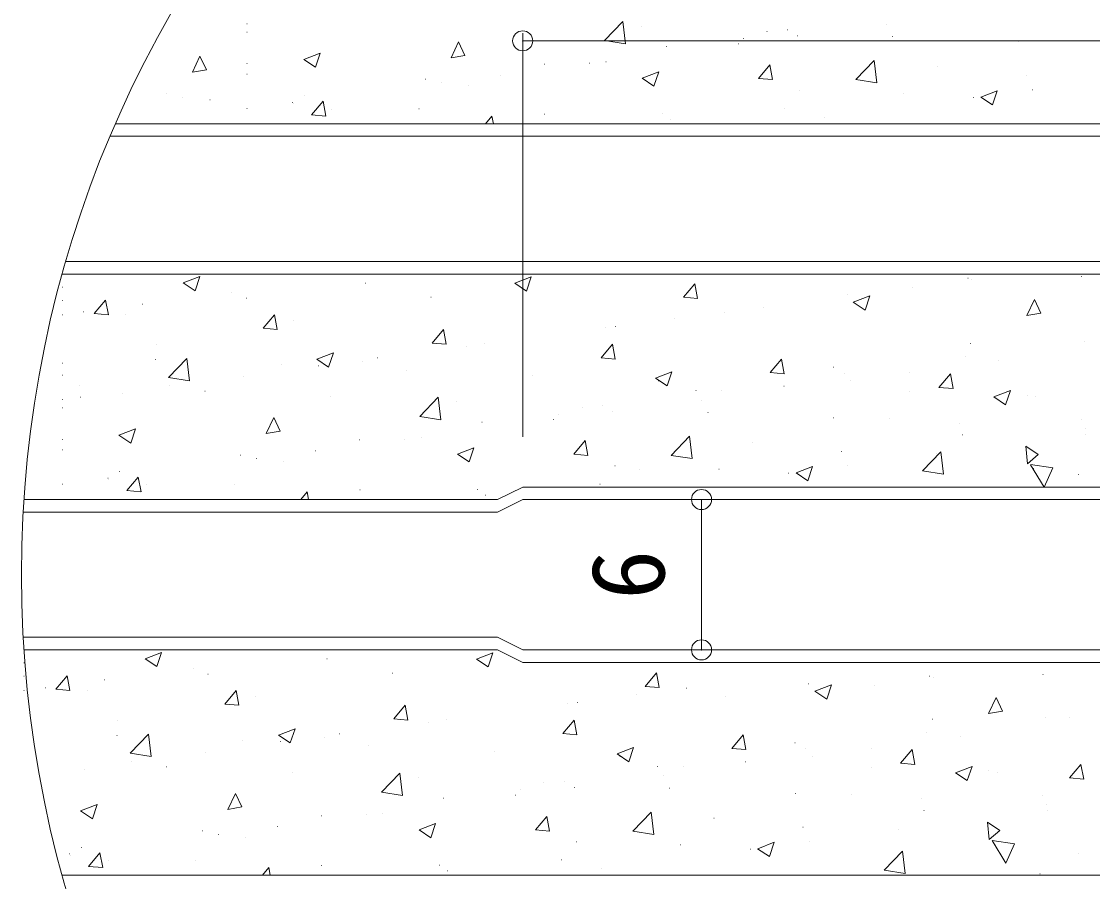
# Model space of a CAD drawing. Units: millimetres on the paper. Extents: x -255 to 276, y -195 to 192.
# Drawn here: x 173.68 to 216.42, y -96.47 to -62.13 of the extents above; entities that cross this region are included whole.
import ezdxf
from ezdxf.enums import TextEntityAlignment as Align

# ---------------------------------------------------------------- set-up
doc = ezdxf.new("R2010")
doc.units = ezdxf.units.MM
doc.header["$PDMODE"] = 32
doc.header["$PDSIZE"] = 0.8
for name, color, linetype, lineweight in [('F-2_F-2ﾚｲﾔ', 3, 'Continuous', 9), ('F-4_F-4ﾚｲﾔ', 7, 'Continuous', 9), ('F-5_F-5ﾚｲﾔ', 2, 'Continuous', 9), ('F-A_F-Aﾚｲﾔ', 7, 'Continuous', 9)]:
    doc.layers.add(name, color=color, linetype=linetype, lineweight=lineweight)
doc.styles.add('ＭＳ ゴシック', font='')
doc.styles.get('ＭＳ ゴシック').set_extended_font_data('MS Gothic')

msp = doc.modelspace()

# ---------------------------------------------------------------- linework, layer by layer
at = {"layer": 'F-2_F-2ﾚｲﾔ'}
for p, q in [((177.44, -66.217), (259.926, -66.217)), ((177.225, -66.717), (260.141, -66.717)), ((261.912, -71.717), (175.454, -71.717)), ((262.054, -72.217), (175.313, -72.217)), ((192.683, -81.217), (193.683, -80.717)), ((193.683, -80.717), (243.683, -80.717)), ((173.783, -81.217), (192.683, -81.217)), ((192.683, -81.717), (193.683, -81.217)), ((193.683, -81.217), (243.683, -81.217)), ((192.683, -81.717), (173.753, -81.717)), ((173.753, -86.717), (192.683, -86.717)), ((192.683, -86.717), (193.683, -87.217)), ((192.683, -87.217), (173.783, -87.217)), ((192.683, -87.217), (193.683, -87.717)), ((193.683, -87.217), (243.683, -87.217)), ((193.683, -87.717), (243.683, -87.717)), ((175.313, -96.217), (262.054, -96.217))]:
    msp.add_line(p, q, dxfattribs=at)
at = {"layer": 'F-4_F-4ﾚｲﾔ'}
for p, q in [((193.683, -62.607), (193.683, -78.717)), ((243.683, -62.907), (193.683, -62.907)), ((200.82, -81.217), (200.82, -87.217))]:
    msp.add_line(p, q, dxfattribs=at)
for p in [(193.683, -62.907), (200.82, -81.217), (200.82, -87.217)]:
    msp.add_point(p, dxfattribs=at)
at = {"layer": 'F-5_F-5ﾚｲﾔ', "color": 7}
msp.add_circle((218.683, -84.217), 45, dxfattribs=at)
at = {"layer": 'F-A_F-Aﾚｲﾔ'}
for p, q in [((182.683, -62.222), (182.688, -62.222)), ((196.951, -62.9), (197.683, -62.137)), ((197.787, -63.029), (197.683, -62.137)), ((198.409, -62.316), (198.414, -62.316)), ((208.198, -62.244), (208.203, -62.244)), ((182.683, -62.556), (182.688, -62.556)), ((202.484, -62.811), (202.489, -62.811)), ((203.426, -62.528), (203.431, -62.528)), ((204.251, -62.472), (204.256, -62.472)), ((204.639, -62.713), (204.644, -62.713)), ((208.443, -62.74), (208.448, -62.74)), ((190.825, -63.586), (191.122, -62.947)), ((191.38, -63.488), (191.123, -62.947)), ((196.951, -62.9), (197.787, -63.03)), ((199.426, -63.134), (199.431, -63.134)), ((202.286, -63.023), (202.291, -63.023)), ((213.46, -62.952), (213.465, -62.952)), ((180.508, -64.156), (180.806, -63.517)), ((181.064, -64.058), (180.806, -63.517)), ((184.946, -63.647), (185.604, -63.395)), ((184.946, -63.648), (185.414, -63.963)), ((185.414, -63.963), (185.604, -63.395)), ((190.825, -63.586), (191.38, -63.488)), ((180.508, -64.156), (181.064, -64.058)), ((182.683, -63.817), (182.688, -63.817)), ((194.544, -63.839), (194.549, -63.839)), ((196.351, -63.804), (196.356, -63.804)), ((197.003, -63.751), (197.008, -63.751)), ((203.09, -64.406), (203.543, -63.866)), ((203.652, -64.455), (203.543, -63.866)), ((206.981, -64.455), (207.713, -63.692)), ((207.817, -64.585), (207.713, -63.692)), ((210.216, -63.933), (210.221, -63.933)), ((182.683, -64.234), (182.688, -64.234)), ((189.797, -64.44), (189.802, -64.44)), ((192.792, -64.273), (192.797, -64.273)), ((198.452, -64.4), (199.11, -64.147)), ((198.452, -64.4), (198.92, -64.716)), ((198.92, -64.716), (199.11, -64.148)), ((203.09, -64.406), (203.651, -64.455)), ((206.981, -64.455), (207.817, -64.585)), ((213.765, -64.294), (213.77, -64.294)), ((190.439, -64.582), (190.444, -64.582)), ((191.522, -64.692), (191.527, -64.692)), ((204.735, -64.874), (204.74, -64.874)), ((211.958, -65.153), (212.616, -64.9)), ((212.426, -65.468), (212.616, -64.9)), ((214.014, -64.86), (214.019, -64.86)), ((179.481, -65.01), (179.486, -65.01)), ((180.123, -65.152), (180.128, -65.152)), ((181.206, -65.262), (181.211, -65.262)), ((184.504, -65.364), (184.509, -65.364)), ((184.972, -65.102), (184.977, -65.102)), ((185.263, -65.861), (185.716, -65.321)), ((185.825, -65.91), (185.717, -65.321)), ((208.884, -64.999), (208.889, -64.999)), ((211.661, -65.17), (211.666, -65.17)), ((211.958, -65.153), (212.426, -65.468)), ((182.683, -65.604), (182.688, -65.604)), ((184.524, -65.407), (184.529, -65.407)), ((186.041, -65.633), (186.046, -65.633)), ((189.541, -65.619), (189.546, -65.619)), ((199.255, -65.815), (199.26, -65.815)), ((204.137, -65.601), (204.142, -65.601)), ((185.263, -65.861), (185.825, -65.91)), ((192.2, -66.217), (192.457, -65.911)), ((192.514, -66.217), (192.457, -65.911)), ((194.558, -65.831), (194.563, -65.831)), ((199.575, -66.043), (199.58, -66.043)), ((205.726, -65.951), (205.731, -65.951)), ((180.143, -72.572), (180.802, -72.319)), ((180.143, -72.572), (180.611, -72.888)), ((180.611, -72.888), (180.801, -72.32)), ((187.402, -72.581), (187.407, -72.581)), ((193.368, -72.585), (194.026, -72.332)), ((193.368, -72.585), (193.836, -72.901)), ((193.836, -72.901), (194.026, -72.333)), ((200.1, -73.144), (200.553, -72.604)), ((200.662, -73.193), (200.554, -72.604)), ((211.448, -72.376), (211.453, -72.376)), ((211.588, -72.447), (211.593, -72.447)), ((215.972, -72.311), (215.977, -72.311)), ((175.313, -72.736), (175.318, -72.736)), ((182.078, -72.951), (182.083, -72.951)), ((206.623, -73.037), (206.628, -73.037)), ((209.235, -72.756), (209.24, -72.756)), ((175.313, -73.266), (175.318, -73.266)), ((176.589, -73.792), (177.042, -73.252)), ((177.151, -73.841), (177.042, -73.252)), ((178.518, -73.419), (178.523, -73.419)), ((182.655, -73.183), (182.66, -73.183)), ((190.02, -73.144), (190.025, -73.144)), ((200.1, -73.144), (200.662, -73.193)), ((206.874, -73.338), (207.342, -73.653)), ((206.875, -73.338), (207.533, -73.085)), ((207.342, -73.653), (207.533, -73.085)), ((213.8, -73.876), (214.098, -73.238)), ((214.356, -73.778), (214.098, -73.238)), ((175.313, -73.841), (175.318, -73.841)), ((176.166, -73.729), (176.171, -73.729)), ((176.589, -73.792), (177.15, -73.841)), ((177.83, -73.845), (177.835, -73.845)), ((183.33, -74.381), (183.783, -73.842)), ((183.892, -74.431), (183.783, -73.841)), ((201.742, -73.742), (201.747, -73.742)), ((203.3, -73.538), (203.305, -73.538)), ((213.8, -73.876), (214.356, -73.779)), ((184.539, -74.085), (184.544, -74.085)), ((196.995, -74.344), (197, -74.344)), ((197.388, -74.316), (197.393, -74.316)), ((199.741, -74.006), (199.746, -74.006)), ((183.33, -74.381), (183.891, -74.431)), ((190.07, -74.971), (190.523, -74.431)), ((190.632, -75.02), (190.524, -74.431)), ((179.059, -75.025), (179.064, -75.025)), ((190.07, -74.971), (190.632, -75.02)), ((191.453, -75.097), (191.458, -75.097)), ((192.169, -75.005), (192.174, -75.005)), ((196.811, -75.561), (197.264, -75.021)), ((197.373, -75.61), (197.265, -75.021)), ((211.555, -74.988), (211.56, -74.988)), ((216.081, -74.903), (216.086, -74.903)), ((179.024, -75.63), (179.029, -75.63)), ((179.551, -76.344), (180.283, -75.581)), ((180.387, -76.474), (180.283, -75.581)), ((185.472, -75.616), (186.13, -75.364)), ((185.472, -75.616), (185.939, -75.932)), ((185.939, -75.932), (186.13, -75.364)), ((187.893, -75.566), (187.898, -75.566)), ((196.811, -75.561), (197.373, -75.61)), ((203.552, -76.151), (204.005, -75.611)), ((204.114, -76.2), (204.005, -75.611)), ((211.334, -75.504), (211.339, -75.504)), ((175.313, -75.777), (175.318, -75.777)), ((184.04, -75.842), (184.045, -75.842)), ((185.541, -75.876), (185.546, -75.876)), ((187.288, -75.71), (187.293, -75.71)), ((189.057, -76.054), (189.062, -76.054)), ((206.075, -75.929), (206.08, -75.929)), ((212.675, -75.685), (212.68, -75.685)), ((175.313, -76.25), (175.318, -76.25)), ((179.551, -76.344), (180.387, -76.474)), ((182.541, -76.312), (182.546, -76.312)), ((194.074, -76.266), (194.079, -76.266)), ((198.978, -76.369), (199.636, -76.116)), ((198.978, -76.369), (199.446, -76.684)), ((199.091, -76.478), (199.096, -76.478)), ((199.446, -76.684), (199.636, -76.116)), ((203.552, -76.151), (204.114, -76.2)), ((206.509, -76.166), (206.514, -76.166)), ((206.763, -76.463), (206.768, -76.463)), ((209.116, -76.153), (209.121, -76.153)), ((210.293, -76.74), (210.746, -76.201)), ((210.855, -76.79), (210.746, -76.2)), ((175.988, -76.68), (175.993, -76.68)), ((179.605, -76.657), (179.61, -76.657)), ((181.005, -76.892), (181.01, -76.892)), ((200.594, -76.87), (200.599, -76.87)), ((201.627, -76.871), (201.632, -76.871)), ((204.108, -76.69), (204.113, -76.69)), ((209.125, -76.902), (209.13, -76.902)), ((210.293, -76.74), (210.855, -76.79)), ((212.484, -77.121), (213.142, -76.869)), ((212.952, -77.437), (213.142, -76.869)), ((175.313, -77.222), (175.318, -77.222)), ((176.046, -77.126), (176.051, -77.126)), ((177.716, -76.973), (177.721, -76.973)), ((186.022, -77.104), (186.027, -77.104)), ((189.581, -77.9), (190.313, -77.137)), ((190.416, -78.029), (190.313, -77.137)), ((191.039, -77.316), (191.044, -77.316)), ((200.828, -77.244), (200.833, -77.244)), ((212.484, -77.122), (212.952, -77.437)), ((213.807, -77.052), (213.812, -77.052)), ((214.142, -77.113), (214.147, -77.113)), ((175.313, -77.556), (175.318, -77.556)), ((196.056, -77.528), (196.061, -77.528)), ((196.88, -77.472), (196.885, -77.472)), ((197.268, -77.713), (197.273, -77.713)), ((201.073, -77.74), (201.078, -77.74)), ((183.454, -78.586), (183.752, -77.947)), ((184.01, -78.488), (183.752, -77.947)), ((189.581, -77.9), (190.416, -78.03)), ((192.055, -78.134), (192.06, -78.134)), ((194.916, -78.023), (194.921, -78.023)), ((195.113, -77.811), (195.118, -77.811)), ((206.089, -77.952), (206.094, -77.952)), ((208.326, -77.992), (208.331, -77.992)), ((211.106, -78.164), (211.111, -78.164)), ((215.967, -78.031), (215.972, -78.031)), ((177.576, -78.647), (178.234, -78.395)), ((178.043, -78.963), (178.234, -78.395)), ((183.454, -78.586), (184.009, -78.488)), ((211.22, -78.633), (211.225, -78.633)), ((216.123, -78.376), (216.128, -78.376)), ((216.138, -78.61), (216.143, -78.61)), ((175.313, -78.817), (175.318, -78.817)), ((177.576, -78.648), (178.043, -78.963)), ((187.174, -78.839), (187.179, -78.839)), ((188.98, -78.804), (188.985, -78.804)), ((189.632, -78.751), (189.637, -78.751)), ((195.719, -79.406), (196.172, -78.866)), ((196.281, -79.455), (196.172, -78.866)), ((199.61, -79.455), (200.342, -78.692)), ((200.446, -79.585), (200.343, -78.692)), ((202.846, -78.933), (202.851, -78.933)), ((175.313, -79.234), (175.318, -79.234)), ((182.427, -79.44), (182.432, -79.44)), ((185.421, -79.273), (185.426, -79.273)), ((191.082, -79.4), (191.74, -79.147)), ((191.082, -79.4), (191.549, -79.716)), ((191.549, -79.716), (191.74, -79.148)), ((195.719, -79.406), (196.281, -79.455)), ((199.611, -79.455), (200.446, -79.585)), ((206.394, -79.294), (206.399, -79.294)), ((209.64, -80.074), (210.372, -79.311)), ((210.203, -79.391), (210.208, -79.391)), ((210.476, -80.204), (210.372, -79.311)), ((213.83, -79.792), (213.756, -79.091)), ((214.255, -79.422), (213.756, -79.091)), ((213.83, -79.792), (214.255, -79.422)), ((183.068, -79.582), (183.073, -79.582)), ((184.151, -79.692), (184.156, -79.692)), ((197.365, -79.874), (197.37, -79.874)), ((204.588, -80.153), (205.246, -79.9)), ((205.055, -80.468), (205.246, -79.9)), ((206.643, -79.86), (206.648, -79.86)), ((214.836, -79.955), (213.947, -79.824)), ((214.494, -80.729), (213.947, -79.825)), ((177.602, -80.102), (177.607, -80.102)), ((177.893, -80.861), (178.346, -80.321)), ((178.455, -80.91), (178.346, -80.321)), ((198.355, -80.014), (198.36, -80.014)), ((201.513, -79.999), (201.518, -79.999)), ((204.291, -80.17), (204.296, -80.17)), ((204.588, -80.153), (205.055, -80.468)), ((209.64, -80.074), (210.476, -80.204)), ((214.061, -79.973), (214.062, -79.968)), ((214.494, -80.729), (214.836, -79.955)), ((215.852, -80.223), (215.857, -80.223)), ((175.313, -80.604), (175.318, -80.604)), ((177.133, -80.364), (177.138, -80.364)), ((177.154, -80.407), (177.159, -80.407)), ((178.671, -80.633), (178.676, -80.633)), ((182.171, -80.619), (182.176, -80.619)), ((196.766, -80.601), (196.771, -80.601)), ((177.893, -80.861), (178.454, -80.91)), ((184.83, -81.217), (185.087, -80.911)), ((185.143, -81.217), (185.087, -80.911)), ((187.188, -80.831), (187.193, -80.831)), ((191.884, -80.815), (191.889, -80.815)), ((192.204, -81.043), (192.209, -81.043)), ((178.614, -87.572), (179.272, -87.319)), ((178.614, -87.572), (179.081, -87.888)), ((179.081, -87.888), (179.272, -87.32)), ((185.873, -87.581), (185.878, -87.581)), ((191.839, -87.585), (192.497, -87.332)), ((191.839, -87.585), (192.306, -87.901)), ((192.306, -87.901), (192.497, -87.333)), ((173.783, -87.736), (173.788, -87.736)), ((180.548, -87.951), (180.553, -87.951)), ((173.783, -88.266), (173.788, -88.266)), ((175.059, -88.792), (175.512, -88.252)), ((175.621, -88.841), (175.513, -88.252)), ((176.989, -88.419), (176.994, -88.419)), ((181.126, -88.183), (181.131, -88.183)), ((188.491, -88.144), (188.496, -88.144)), ((198.571, -88.676), (199.024, -88.136)), ((199.133, -88.725), (199.024, -88.136)), ((209.919, -88.261), (209.924, -88.261)), ((210.059, -88.332), (210.064, -88.332)), ((214.442, -88.196), (214.447, -88.196)), ((173.783, -88.841), (173.788, -88.841)), ((174.636, -88.729), (174.641, -88.729)), ((175.059, -88.792), (175.621, -88.841)), ((176.301, -88.845), (176.306, -88.845)), ((181.8, -89.381), (182.253, -88.842)), ((182.362, -89.431), (182.254, -88.841)), ((198.571, -88.676), (199.133, -88.725)), ((200.212, -88.742), (200.217, -88.742)), ((205.093, -88.57), (205.098, -88.57)), ((205.345, -88.87), (206.003, -88.617)), ((205.345, -88.87), (205.813, -89.186)), ((205.813, -89.186), (206.003, -88.618)), ((207.706, -88.642), (207.711, -88.642)), ((183.01, -89.085), (183.015, -89.085)), ((195.859, -89.316), (195.864, -89.316)), ((198.211, -89.006), (198.216, -89.006)), ((201.771, -89.07), (201.776, -89.07)), ((212.271, -89.762), (212.569, -89.123)), ((212.827, -89.664), (212.569, -89.123)), ((181.8, -89.381), (182.362, -89.431)), ((188.541, -89.971), (188.994, -89.431)), ((189.103, -90.02), (188.994, -89.431)), ((195.465, -89.344), (195.47, -89.344)), ((212.271, -89.762), (212.826, -89.664)), ((177.529, -90.025), (177.534, -90.025)), ((188.541, -89.971), (189.103, -90.02)), ((189.923, -90.097), (189.928, -90.097)), ((190.64, -90.005), (190.645, -90.005)), ((195.282, -90.561), (195.735, -90.021)), ((195.844, -90.61), (195.735, -90.021)), ((210.026, -89.988), (210.031, -89.988)), ((214.551, -89.903), (214.556, -89.903)), ((215.507, -89.933), (215.512, -89.933)), ((178.021, -91.344), (178.753, -90.581)), ((178.857, -91.474), (178.753, -90.581)), ((183.943, -90.616), (184.601, -90.364)), ((184.41, -90.932), (184.601, -90.364)), ((186.364, -90.566), (186.369, -90.566)), ((195.282, -90.561), (195.844, -90.61)), ((209.804, -90.504), (209.809, -90.504)), ((177.494, -90.63), (177.499, -90.63)), ((182.511, -90.842), (182.516, -90.842)), ((183.943, -90.616), (184.41, -90.932)), ((184.011, -90.876), (184.016, -90.876)), ((185.759, -90.71), (185.764, -90.71)), ((202.023, -91.151), (202.476, -90.611)), ((202.585, -91.2), (202.476, -90.611)), ((204.545, -90.929), (204.55, -90.929)), ((211.146, -90.685), (211.151, -90.685)), ((178.021, -91.344), (178.857, -91.474)), ((181.012, -91.312), (181.017, -91.312)), ((187.528, -91.054), (187.533, -91.054)), ((192.545, -91.266), (192.55, -91.266)), ((197.449, -91.369), (198.107, -91.116)), ((197.449, -91.369), (197.916, -91.684)), ((197.916, -91.684), (198.107, -91.116)), ((202.023, -91.151), (202.584, -91.2)), ((204.979, -91.166), (204.984, -91.166)), ((207.586, -91.153), (207.591, -91.153)), ((208.763, -91.74), (209.217, -91.201)), ((209.325, -91.79), (209.217, -91.2)), ((178.076, -91.657), (178.081, -91.657)), ((197.562, -91.478), (197.567, -91.478)), ((199.064, -91.87), (199.069, -91.87)), ((200.098, -91.871), (200.103, -91.871)), ((202.579, -91.69), (202.584, -91.69)), ((205.234, -91.463), (205.239, -91.463)), ((208.763, -91.74), (209.325, -91.79)), ((210.955, -92.121), (211.613, -91.869)), ((211.422, -92.437), (211.613, -91.869)), ((215.504, -92.33), (215.957, -91.79)), ((216.066, -92.379), (215.958, -91.79)), ((176.187, -91.973), (176.192, -91.973)), ((179.476, -91.892), (179.481, -91.892)), ((184.493, -92.104), (184.498, -92.104)), ((188.051, -92.9), (188.783, -92.137)), ((188.887, -93.029), (188.783, -92.137)), ((199.298, -92.244), (199.303, -92.244)), ((207.595, -91.902), (207.6, -91.902)), ((210.955, -92.122), (211.422, -92.437)), ((212.278, -92.052), (212.283, -92.052)), ((212.612, -92.113), (212.617, -92.113)), ((189.51, -92.316), (189.515, -92.316)), ((194.526, -92.528), (194.531, -92.528)), ((195.351, -92.472), (195.356, -92.472)), ((195.739, -92.713), (195.744, -92.713)), ((199.543, -92.74), (199.548, -92.74)), ((215.504, -92.33), (216.066, -92.379)), ((181.925, -93.586), (182.223, -92.947)), ((182.48, -93.488), (182.223, -92.947)), ((188.051, -92.9), (188.887, -93.03)), ((190.526, -93.134), (190.531, -93.134)), ((193.386, -93.023), (193.391, -93.023)), ((193.584, -92.811), (193.589, -92.811)), ((204.56, -92.952), (204.565, -92.952)), ((206.797, -92.992), (206.802, -92.992)), ((209.577, -93.164), (209.582, -93.164)), ((214.437, -93.031), (214.442, -93.031)), ((176.046, -93.647), (176.704, -93.395)), ((176.514, -93.963), (176.704, -93.395)), ((181.925, -93.586), (182.48, -93.488)), ((214.594, -93.376), (214.599, -93.376)), ((176.046, -93.648), (176.514, -93.963)), ((185.645, -93.839), (185.65, -93.839)), ((187.451, -93.804), (187.456, -93.804)), ((188.103, -93.751), (188.108, -93.751)), ((194.19, -94.406), (194.643, -93.866)), ((194.752, -94.455), (194.643, -93.866)), ((198.081, -94.455), (198.813, -93.692)), ((198.917, -94.585), (198.813, -93.692)), ((201.316, -93.933), (201.321, -93.933)), ((209.69, -93.633), (209.695, -93.633)), ((214.609, -93.61), (214.614, -93.61)), ((180.898, -94.44), (180.903, -94.44)), ((183.892, -94.273), (183.897, -94.273)), ((189.552, -94.4), (190.21, -94.147)), ((189.552, -94.4), (190.02, -94.716)), ((190.02, -94.716), (190.21, -94.148)), ((194.19, -94.406), (194.751, -94.455)), ((204.865, -94.294), (204.87, -94.294)), ((208.673, -94.391), (208.678, -94.391)), ((212.3, -94.792), (212.227, -94.091)), ((212.726, -94.422), (212.227, -94.091)), ((212.3, -94.792), (212.726, -94.422)), ((181.539, -94.582), (181.544, -94.582)), ((182.622, -94.692), (182.627, -94.692)), ((195.836, -94.874), (195.841, -94.874)), ((198.081, -94.455), (198.917, -94.585)), ((205.114, -94.86), (205.119, -94.86)), ((213.306, -94.955), (212.417, -94.824)), ((212.965, -95.729), (212.417, -94.825)), ((176.072, -95.102), (176.077, -95.102)), ((199.984, -94.999), (199.989, -94.999)), ((202.761, -95.17), (202.766, -95.17)), ((203.058, -95.153), (203.526, -95.468)), ((203.059, -95.153), (203.717, -94.9)), ((203.526, -95.468), (203.716, -94.9)), ((208.111, -96.011), (208.843, -95.248)), ((208.947, -96.141), (208.843, -95.248)), ((212.531, -94.973), (212.533, -94.968)), ((212.965, -95.729), (213.306, -94.955)), ((175.604, -95.364), (175.609, -95.364)), ((175.625, -95.407), (175.63, -95.407)), ((176.363, -95.861), (176.816, -95.321)), ((176.925, -95.91), (176.817, -95.321)), ((177.141, -95.633), (177.146, -95.633)), ((180.641, -95.619), (180.646, -95.619)), ((195.237, -95.601), (195.242, -95.601)), ((215.867, -95.341), (215.872, -95.341)), ((176.363, -95.861), (176.925, -95.91)), ((183.301, -96.217), (183.557, -95.911)), ((183.614, -96.217), (183.557, -95.911)), ((185.658, -95.831), (185.663, -95.831)), ((190.355, -95.815), (190.36, -95.815)), ((190.675, -96.043), (190.68, -96.043)), ((196.826, -95.951), (196.831, -95.951)), ((208.111, -96.011), (208.947, -96.141)), ((214.323, -96.16), (214.328, -96.16))]:
    msp.add_line(p, q, dxfattribs=at)

# ---------------------------------------------------------------- texts
at = {"layer": 'F-4_F-4ﾚｲﾔ', "color": 2, "style": 'ＭＳ ゴシック'}
msp.add_text('6', height=2.933, rotation=90, dxfattribs=at).set_placement((200.22, -85.217), align=Align.BOTTOM_LEFT)

doc.saveas('drawing.dxf')
